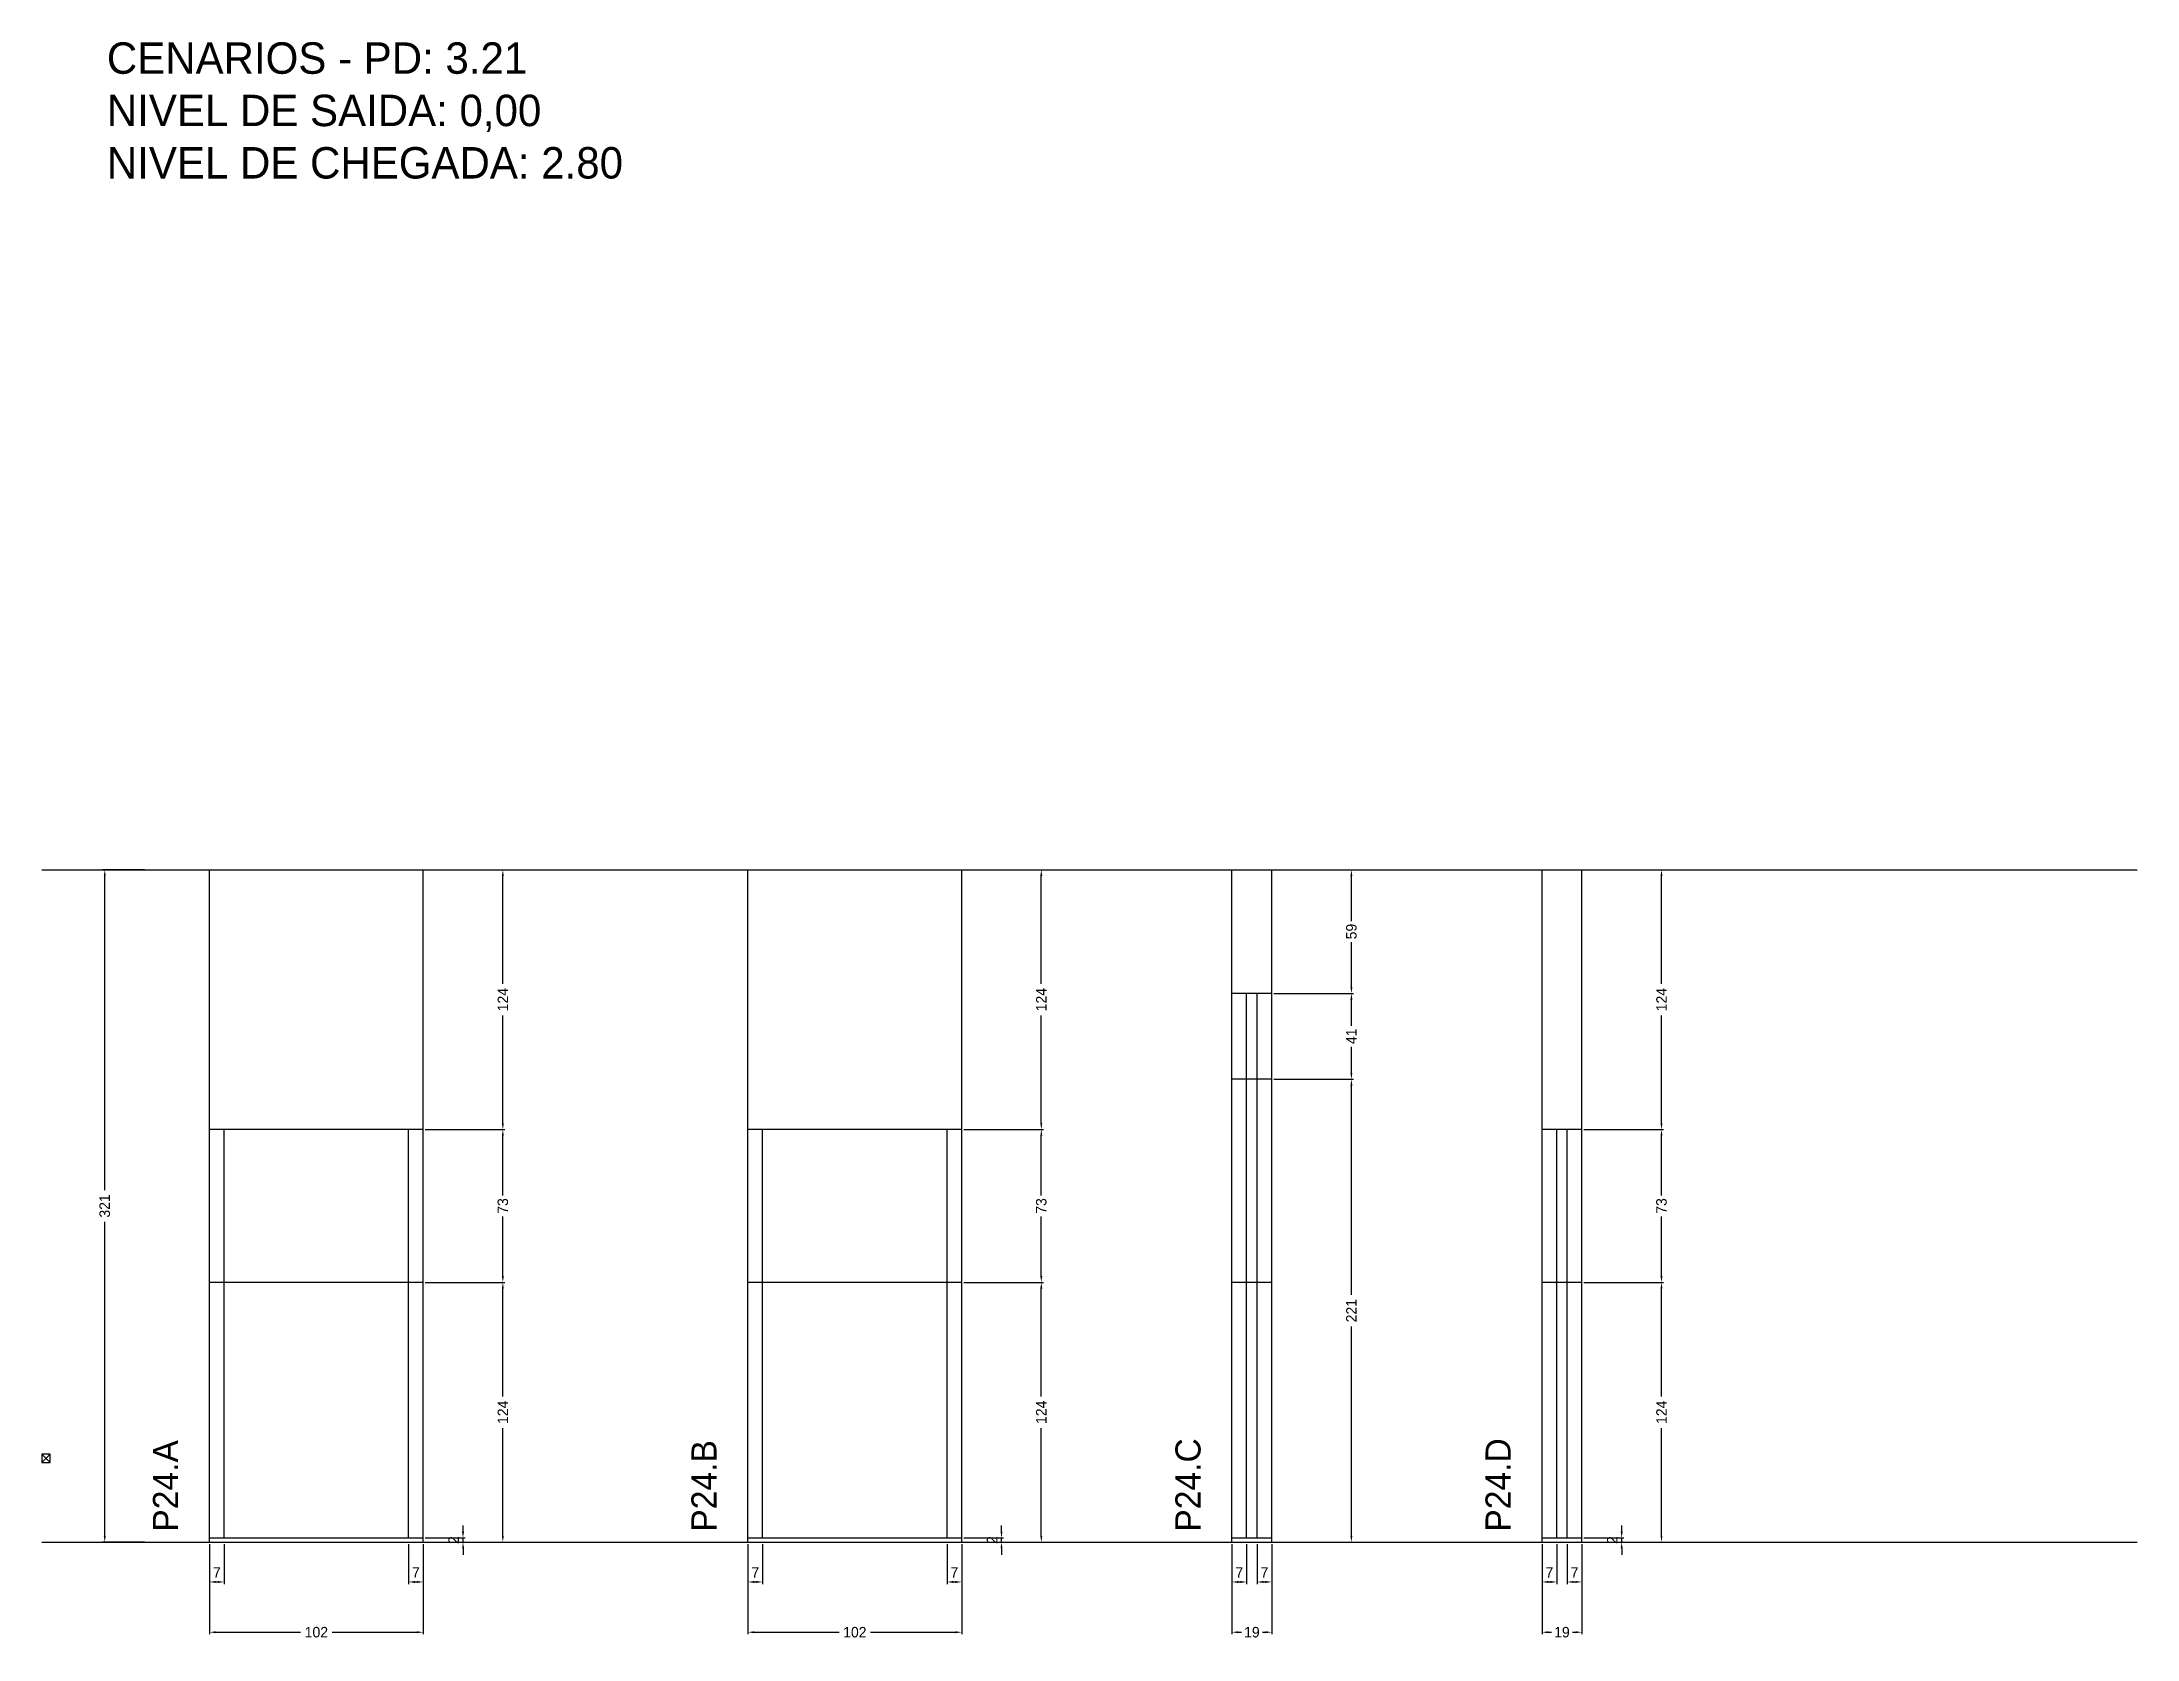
# Model space of a CAD drawing. Header units: centimetres. Extents: x 0 to 1000, y -467 to 295.
import ezdxf

# ---------------------------------------------------------------- set-up
doc = ezdxf.new("R2010")
doc.units = ezdxf.units.CM
doc.linetypes.add('DASHED', pattern=[2, -2])
for name, color, linetype in [('COTA', 241, 'Continuous'), ('NOMENCLATURA', 7, 'Continuous'), ('Nível', 160, 'Continuous'), ('Painéis', 200, 'Continuous'), ('SARR_2.2x7', 40, 'Continuous')]:
    doc.layers.add(name, color=color, linetype=linetype)
doc.dimstyles.new('PAINEL-NOVA', dxfattribs={"dimtxt": 5, "dimasz": 3, "dimexe": 1, "dimexo": 1, "dimgap": 1, "dimtad": 1, "dimcen": 2.5, "dimazin": 3, "dimtfac": 1, "dimtmove": 0, "dimatfit": 3})

# ---------------------------------------------------------------- blocks, each defined once
blk = doc.blocks.new('_CLOSEDFILLED')
at = {"color": 0, "linetype": 'BYBLOCK'}
blk.add_solid([(-1, 0.16), (0, 0), (-1, -0.16)], dxfattribs=at)
blk = doc.blocks.new('*D1')
for p, q in [((49, -100), (29, -100)), ((30, -253), (30, -103)), ((30, -418), (30, -268)), ((49, -421), (29, -421))]:
    blk.add_line(p, q)
at = {"layer": 'Defpoints'}
for p in [(50, -100), (30, -421), (50, -421)]:
    blk.add_point(p, dxfattribs=at)
at = {"layer": 'COTA', "xscale": 3, "yscale": 3}
for p, rotation in [((30, -100), 90), ((30, -421), 270)]:
    blk.add_blockref('_CLOSEDFILLED', p, dxfattribs=dict(at, rotation=rotation))
at = {"layer": 'COTA', "insert": (30, -260.5), "char_height": 5, "attachment_point": 5, "rotation": 90}
blk.add_mtext('321', dxfattribs=at)
blk = doc.blocks.new('MULDURA')
at = {"layer": 'Paineis'}
for p, q in [((0, 0), (4, 4)), ((4, 0), (0, 4))]:
    blk.add_line(p, q, dxfattribs=at)
blk.add_lwpolyline([(0, 0), (4, 0), (4, 4), (0, 4)], close=True, dxfattribs=at)
blk = doc.blocks.new('*D3')
at = {"color": 4}
for p, q in [((183, -297), (221, -297)), ((220, -351.5), (220, -300)), ((220, -418), (220, -366.5)), ((183, -421), (221, -421))]:
    blk.add_line(p, q, dxfattribs=at)
at = {"layer": 'Defpoints'}
for p in [(182, -297), (182, -421), (220, -421)]:
    blk.add_point(p, dxfattribs=at)
at = {"layer": 'COTA', "color": 4, "xscale": 3, "yscale": 3}
for p, rotation in [((220, -297), 90), ((220, -421), 270)]:
    blk.add_blockref('_CLOSEDFILLED', p, dxfattribs=dict(at, rotation=rotation))
at = {"layer": 'COTA', "color": 4, "insert": (220, -359), "char_height": 5, "attachment_point": 5, "rotation": 90}
blk.add_mtext('124', dxfattribs=at)
blk = doc.blocks.new('*D4')
at = {"color": 4}
for p, q in [((183, -224), (221, -224)), ((220, -255.5), (220, -227)), ((220, -294), (220, -265.5)), ((183, -297), (221, -297))]:
    blk.add_line(p, q, dxfattribs=at)
at = {"layer": 'Defpoints'}
for p in [(182, -224), (182, -297), (220, -297)]:
    blk.add_point(p, dxfattribs=at)
at = {"layer": 'COTA', "color": 4, "xscale": 3, "yscale": 3}
for p, rotation in [((220, -224), 90), ((220, -297), 270)]:
    blk.add_blockref('_CLOSEDFILLED', p, dxfattribs=dict(at, rotation=rotation))
at = {"layer": 'COTA', "color": 4, "insert": (220, -260.5), "char_height": 5, "attachment_point": 5, "rotation": 90}
blk.add_mtext('73', dxfattribs=at)
blk = doc.blocks.new('*D5')
at = {"color": 4}
for p, q in [((183, -100), (221, -100)), ((220, -154.5), (220, -103)), ((220, -221), (220, -169.5)), ((183, -224), (221, -224))]:
    blk.add_line(p, q, dxfattribs=at)
at = {"layer": 'Defpoints'}
for p in [(182, -100), (182, -224), (220, -224)]:
    blk.add_point(p, dxfattribs=at)
at = {"layer": 'COTA', "color": 4, "xscale": 3, "yscale": 3}
for p, rotation in [((220, -100), 90), ((220, -224), 270)]:
    blk.add_blockref('_CLOSEDFILLED', p, dxfattribs=dict(at, rotation=rotation))
at = {"layer": 'COTA', "color": 4, "insert": (220, -162), "char_height": 5, "attachment_point": 5, "rotation": 90}
blk.add_mtext('124', dxfattribs=at)
blk = doc.blocks.new('*D6')
at = {"color": 4}
for p, q in [((80, -422), (80, -441)), ((87, -422), (87, -441)), ((83, -440), (84, -440))]:
    blk.add_line(p, q, dxfattribs=at)
at = {"layer": 'Defpoints'}
for p in [(80, -421), (87, -421), (80, -440)]:
    blk.add_point(p, dxfattribs=at)
at = {"layer": 'COTA', "color": 4, "xscale": 3, "yscale": 3, "rotation": 180}
blk.add_blockref('_CLOSEDFILLED', (80, -440), dxfattribs=at)
at = {"layer": 'COTA', "color": 4, "xscale": 3, "yscale": 3}
blk.add_blockref('_CLOSEDFILLED', (87, -440), dxfattribs=at)
at = {"layer": 'COTA', "color": 4, "insert": (83.5, -435.5), "char_height": 5, "attachment_point": 5}
blk.add_mtext('7', dxfattribs=at)
blk = doc.blocks.new('*D7')
at = {"color": 4}
for p, q in [((175, -422), (175, -441)), ((182, -422), (182, -441)), ((178, -440), (179, -440))]:
    blk.add_line(p, q, dxfattribs=at)
at = {"layer": 'Defpoints'}
for p in [(175, -421), (182, -421), (175, -440)]:
    blk.add_point(p, dxfattribs=at)
at = {"layer": 'COTA', "color": 4, "xscale": 3, "yscale": 3, "rotation": 180}
blk.add_blockref('_CLOSEDFILLED', (175, -440), dxfattribs=at)
at = {"layer": 'COTA', "color": 4, "xscale": 3, "yscale": 3}
blk.add_blockref('_CLOSEDFILLED', (182, -440), dxfattribs=at)
at = {"layer": 'COTA', "color": 4, "insert": (178.5, -435.5), "char_height": 5, "attachment_point": 5}
blk.add_mtext('7', dxfattribs=at)
blk = doc.blocks.new('*D8')
at = {"color": 4}
for p, q in [((80, -422), (80, -465)), ((182, -422), (182, -465)), ((83, -464), (123.5, -464)), ((138.5, -464), (179, -464))]:
    blk.add_line(p, q, dxfattribs=at)
at = {"layer": 'Defpoints'}
for p in [(80, -421), (182, -421), (80, -464)]:
    blk.add_point(p, dxfattribs=at)
at = {"layer": 'COTA', "color": 4, "xscale": 3, "yscale": 3, "rotation": 180}
blk.add_blockref('_CLOSEDFILLED', (80, -464), dxfattribs=at)
at = {"layer": 'COTA', "color": 4, "xscale": 3, "yscale": 3}
blk.add_blockref('_CLOSEDFILLED', (182, -464), dxfattribs=at)
at = {"layer": 'COTA', "color": 4, "insert": (131, -464), "char_height": 5, "attachment_point": 5}
blk.add_mtext('102', dxfattribs=at)
blk = doc.blocks.new('*D10')
at = {"color": 4}
for p, q in [((440, -297), (478, -297)), ((477, -351.5), (477, -300)), ((477, -418), (477, -366.5)), ((440, -421), (478, -421))]:
    blk.add_line(p, q, dxfattribs=at)
at = {"layer": 'Defpoints'}
for p in [(439, -297), (439, -421), (477, -421)]:
    blk.add_point(p, dxfattribs=at)
at = {"layer": 'COTA', "color": 4, "xscale": 3, "yscale": 3}
for p, rotation in [((477, -297), 90), ((477, -421), 270)]:
    blk.add_blockref('_CLOSEDFILLED', p, dxfattribs=dict(at, rotation=rotation))
at = {"layer": 'COTA', "color": 4, "insert": (477, -359), "char_height": 5, "attachment_point": 5, "rotation": 90}
blk.add_mtext('124', dxfattribs=at)
blk = doc.blocks.new('*D11')
at = {"color": 4}
for p, q in [((440, -224), (478, -224)), ((477, -255.5), (477, -227)), ((477, -294), (477, -265.5)), ((440, -297), (478, -297))]:
    blk.add_line(p, q, dxfattribs=at)
at = {"layer": 'Defpoints'}
for p in [(439, -224), (439, -297), (477, -297)]:
    blk.add_point(p, dxfattribs=at)
at = {"layer": 'COTA', "color": 4, "xscale": 3, "yscale": 3}
for p, rotation in [((477, -224), 90), ((477, -297), 270)]:
    blk.add_blockref('_CLOSEDFILLED', p, dxfattribs=dict(at, rotation=rotation))
at = {"layer": 'COTA', "color": 4, "insert": (477, -260.5), "char_height": 5, "attachment_point": 5, "rotation": 90}
blk.add_mtext('73', dxfattribs=at)
blk = doc.blocks.new('*D12')
at = {"color": 4}
for p, q in [((440, -100), (478, -100)), ((477, -154.5), (477, -103)), ((477, -221), (477, -169.5)), ((440, -224), (478, -224))]:
    blk.add_line(p, q, dxfattribs=at)
at = {"layer": 'Defpoints'}
for p in [(439, -100), (439, -224), (477, -224)]:
    blk.add_point(p, dxfattribs=at)
at = {"layer": 'COTA', "color": 4, "xscale": 3, "yscale": 3}
for p, rotation in [((477, -100), 90), ((477, -224), 270)]:
    blk.add_blockref('_CLOSEDFILLED', p, dxfattribs=dict(at, rotation=rotation))
at = {"layer": 'COTA', "color": 4, "insert": (477, -162), "char_height": 5, "attachment_point": 5, "rotation": 90}
blk.add_mtext('124', dxfattribs=at)
blk = doc.blocks.new('*D13')
at = {"color": 4}
for p, q in [((337, -422), (337, -441)), ((344, -422), (344, -441)), ((340, -440), (341, -440))]:
    blk.add_line(p, q, dxfattribs=at)
at = {"layer": 'Defpoints'}
for p in [(337, -421), (344, -421), (337, -440)]:
    blk.add_point(p, dxfattribs=at)
at = {"layer": 'COTA', "color": 4, "xscale": 3, "yscale": 3, "rotation": 180}
blk.add_blockref('_CLOSEDFILLED', (337, -440), dxfattribs=at)
at = {"layer": 'COTA', "color": 4, "xscale": 3, "yscale": 3}
blk.add_blockref('_CLOSEDFILLED', (344, -440), dxfattribs=at)
at = {"layer": 'COTA', "color": 4, "insert": (340.5, -435.5), "char_height": 5, "attachment_point": 5}
blk.add_mtext('7', dxfattribs=at)
blk = doc.blocks.new('*D14')
at = {"color": 4}
for p, q in [((432, -422), (432, -441)), ((439, -422), (439, -441)), ((435, -440), (436, -440))]:
    blk.add_line(p, q, dxfattribs=at)
at = {"layer": 'Defpoints'}
for p in [(432, -421), (439, -421), (432, -440)]:
    blk.add_point(p, dxfattribs=at)
at = {"layer": 'COTA', "color": 4, "xscale": 3, "yscale": 3, "rotation": 180}
blk.add_blockref('_CLOSEDFILLED', (432, -440), dxfattribs=at)
at = {"layer": 'COTA', "color": 4, "xscale": 3, "yscale": 3}
blk.add_blockref('_CLOSEDFILLED', (439, -440), dxfattribs=at)
at = {"layer": 'COTA', "color": 4, "insert": (435.5, -435.5), "char_height": 5, "attachment_point": 5}
blk.add_mtext('7', dxfattribs=at)
blk = doc.blocks.new('*D15')
at = {"color": 4}
for p, q in [((337, -422), (337, -465)), ((439, -422), (439, -465)), ((340, -464), (380.5, -464)), ((395.5, -464), (436, -464))]:
    blk.add_line(p, q, dxfattribs=at)
at = {"layer": 'Defpoints'}
for p in [(337, -421), (439, -421), (337, -464)]:
    blk.add_point(p, dxfattribs=at)
at = {"layer": 'COTA', "color": 4, "xscale": 3, "yscale": 3, "rotation": 180}
blk.add_blockref('_CLOSEDFILLED', (337, -464), dxfattribs=at)
at = {"layer": 'COTA', "color": 4, "xscale": 3, "yscale": 3}
blk.add_blockref('_CLOSEDFILLED', (439, -464), dxfattribs=at)
at = {"layer": 'COTA', "color": 4, "insert": (388, -464), "char_height": 5, "attachment_point": 5}
blk.add_mtext('102', dxfattribs=at)
blk = doc.blocks.new('*D16')
at = {"color": 4}
for p, q in [((588, -200), (626, -200)), ((625, -303), (625, -203)), ((625, -418), (625, -318)), ((588, -421), (626, -421))]:
    blk.add_line(p, q, dxfattribs=at)
at = {"layer": 'Defpoints'}
for p in [(587, -200), (587, -421), (625, -421)]:
    blk.add_point(p, dxfattribs=at)
at = {"layer": 'COTA', "color": 4, "xscale": 3, "yscale": 3}
for p, rotation in [((625, -200), 90), ((625, -421), 270)]:
    blk.add_blockref('_CLOSEDFILLED', p, dxfattribs=dict(at, rotation=rotation))
at = {"layer": 'COTA', "color": 4, "insert": (625, -310.5), "char_height": 5, "attachment_point": 5, "rotation": 90}
blk.add_mtext('221', dxfattribs=at)
blk = doc.blocks.new('*D17')
at = {"color": 4}
for p, q in [((588, -159), (626, -159)), ((625, -174.5), (625, -162)), ((625, -197), (625, -184.5)), ((588, -200), (626, -200))]:
    blk.add_line(p, q, dxfattribs=at)
at = {"layer": 'Defpoints'}
for p in [(587, -159), (587, -200), (625, -200)]:
    blk.add_point(p, dxfattribs=at)
at = {"layer": 'COTA', "color": 4, "xscale": 3, "yscale": 3}
for p, rotation in [((625, -159), 90), ((625, -200), 270)]:
    blk.add_blockref('_CLOSEDFILLED', p, dxfattribs=dict(at, rotation=rotation))
at = {"layer": 'COTA', "color": 4, "insert": (625, -179.5), "char_height": 5, "attachment_point": 5, "rotation": 90}
blk.add_mtext('41', dxfattribs=at)
blk = doc.blocks.new('*D18')
at = {"color": 4}
for p, q in [((588, -100), (626, -100)), ((625, -124.5), (625, -103)), ((625, -156), (625, -134.5)), ((588, -159), (626, -159))]:
    blk.add_line(p, q, dxfattribs=at)
at = {"layer": 'Defpoints'}
for p in [(587, -100), (587, -159), (625, -159)]:
    blk.add_point(p, dxfattribs=at)
at = {"layer": 'COTA', "color": 4, "xscale": 3, "yscale": 3}
for p, rotation in [((625, -100), 90), ((625, -159), 270)]:
    blk.add_blockref('_CLOSEDFILLED', p, dxfattribs=dict(at, rotation=rotation))
at = {"layer": 'COTA', "color": 4, "insert": (625, -129.5), "char_height": 5, "attachment_point": 5, "rotation": 90}
blk.add_mtext('59', dxfattribs=at)
blk = doc.blocks.new('*D19')
at = {"color": 4}
for p, q in [((568, -422), (568, -441)), ((575, -422), (575, -441)), ((571, -440), (572, -440))]:
    blk.add_line(p, q, dxfattribs=at)
at = {"layer": 'Defpoints'}
for p in [(568, -421), (575, -421), (568, -440)]:
    blk.add_point(p, dxfattribs=at)
at = {"layer": 'COTA', "color": 4, "xscale": 3, "yscale": 3, "rotation": 180}
blk.add_blockref('_CLOSEDFILLED', (568, -440), dxfattribs=at)
at = {"layer": 'COTA', "color": 4, "xscale": 3, "yscale": 3}
blk.add_blockref('_CLOSEDFILLED', (575, -440), dxfattribs=at)
at = {"layer": 'COTA', "color": 4, "insert": (571.5, -435.5), "char_height": 5, "attachment_point": 5}
blk.add_mtext('7', dxfattribs=at)
blk = doc.blocks.new('*D20')
at = {"color": 4}
for p, q in [((580, -422), (580, -441)), ((587, -422), (587, -441)), ((583, -440), (584, -440))]:
    blk.add_line(p, q, dxfattribs=at)
at = {"layer": 'Defpoints'}
for p in [(580, -421), (587, -421), (580, -440)]:
    blk.add_point(p, dxfattribs=at)
at = {"layer": 'COTA', "color": 4, "xscale": 3, "yscale": 3, "rotation": 180}
blk.add_blockref('_CLOSEDFILLED', (580, -440), dxfattribs=at)
at = {"layer": 'COTA', "color": 4, "xscale": 3, "yscale": 3}
blk.add_blockref('_CLOSEDFILLED', (587, -440), dxfattribs=at)
at = {"layer": 'COTA', "color": 4, "insert": (583.5, -435.5), "char_height": 5, "attachment_point": 5}
blk.add_mtext('7', dxfattribs=at)
blk = doc.blocks.new('*D21')
at = {"color": 4}
for p, q in [((568, -422), (568, -465)), ((587, -422), (587, -465)), ((571, -464), (572.5, -464)), ((582.5, -464), (584, -464))]:
    blk.add_line(p, q, dxfattribs=at)
at = {"layer": 'Defpoints'}
for p in [(568, -421), (587, -421), (568, -464)]:
    blk.add_point(p, dxfattribs=at)
at = {"layer": 'COTA', "color": 4, "xscale": 3, "yscale": 3, "rotation": 180}
blk.add_blockref('_CLOSEDFILLED', (568, -464), dxfattribs=at)
at = {"layer": 'COTA', "color": 4, "xscale": 3, "yscale": 3}
blk.add_blockref('_CLOSEDFILLED', (587, -464), dxfattribs=at)
at = {"layer": 'COTA', "color": 4, "insert": (577.5, -464), "char_height": 5, "attachment_point": 5}
blk.add_mtext('19', dxfattribs=at)
blk = doc.blocks.new('*D23')
at = {"color": 4}
for p, q in [((736, -297), (774, -297)), ((773, -351.5), (773, -300)), ((773, -418), (773, -366.5)), ((736, -421), (774, -421))]:
    blk.add_line(p, q, dxfattribs=at)
at = {"layer": 'Defpoints'}
for p in [(735, -297), (735, -421), (773, -421)]:
    blk.add_point(p, dxfattribs=at)
at = {"layer": 'COTA', "color": 4, "xscale": 3, "yscale": 3}
for p, rotation in [((773, -297), 90), ((773, -421), 270)]:
    blk.add_blockref('_CLOSEDFILLED', p, dxfattribs=dict(at, rotation=rotation))
at = {"layer": 'COTA', "color": 4, "insert": (773, -359), "char_height": 5, "attachment_point": 5, "rotation": 90}
blk.add_mtext('124', dxfattribs=at)
blk = doc.blocks.new('*D24')
at = {"color": 4}
for p, q in [((736, -224), (774, -224)), ((773, -255.5), (773, -227)), ((773, -294), (773, -265.5)), ((736, -297), (774, -297))]:
    blk.add_line(p, q, dxfattribs=at)
at = {"layer": 'Defpoints'}
for p in [(735, -224), (735, -297), (773, -297)]:
    blk.add_point(p, dxfattribs=at)
at = {"layer": 'COTA', "color": 4, "xscale": 3, "yscale": 3}
for p, rotation in [((773, -224), 90), ((773, -297), 270)]:
    blk.add_blockref('_CLOSEDFILLED', p, dxfattribs=dict(at, rotation=rotation))
at = {"layer": 'COTA', "color": 4, "insert": (773, -260.5), "char_height": 5, "attachment_point": 5, "rotation": 90}
blk.add_mtext('73', dxfattribs=at)
blk = doc.blocks.new('*D25')
at = {"color": 4}
for p, q in [((736, -100), (774, -100)), ((773, -154.5), (773, -103)), ((773, -221), (773, -169.5)), ((736, -224), (774, -224))]:
    blk.add_line(p, q, dxfattribs=at)
at = {"layer": 'Defpoints'}
for p in [(735, -100), (735, -224), (773, -224)]:
    blk.add_point(p, dxfattribs=at)
at = {"layer": 'COTA', "color": 4, "xscale": 3, "yscale": 3}
for p, rotation in [((773, -100), 90), ((773, -224), 270)]:
    blk.add_blockref('_CLOSEDFILLED', p, dxfattribs=dict(at, rotation=rotation))
at = {"layer": 'COTA', "color": 4, "insert": (773, -162), "char_height": 5, "attachment_point": 5, "rotation": 90}
blk.add_mtext('124', dxfattribs=at)
blk = doc.blocks.new('*D26')
at = {"color": 4}
for p, q in [((716, -422), (716, -441)), ((723, -422), (723, -441)), ((719, -440), (720, -440))]:
    blk.add_line(p, q, dxfattribs=at)
at = {"layer": 'Defpoints'}
for p in [(716, -421), (723, -421), (716, -440)]:
    blk.add_point(p, dxfattribs=at)
at = {"layer": 'COTA', "color": 4, "xscale": 3, "yscale": 3, "rotation": 180}
blk.add_blockref('_CLOSEDFILLED', (716, -440), dxfattribs=at)
at = {"layer": 'COTA', "color": 4, "xscale": 3, "yscale": 3}
blk.add_blockref('_CLOSEDFILLED', (723, -440), dxfattribs=at)
at = {"layer": 'COTA', "color": 4, "insert": (719.5, -435.5), "char_height": 5, "attachment_point": 5}
blk.add_mtext('7', dxfattribs=at)
blk = doc.blocks.new('*D27')
at = {"color": 4}
for p, q in [((728, -422), (728, -441)), ((735, -422), (735, -441)), ((731, -440), (732, -440))]:
    blk.add_line(p, q, dxfattribs=at)
at = {"layer": 'Defpoints'}
for p in [(728, -421), (735, -421), (728, -440)]:
    blk.add_point(p, dxfattribs=at)
at = {"layer": 'COTA', "color": 4, "xscale": 3, "yscale": 3, "rotation": 180}
blk.add_blockref('_CLOSEDFILLED', (728, -440), dxfattribs=at)
at = {"layer": 'COTA', "color": 4, "xscale": 3, "yscale": 3}
blk.add_blockref('_CLOSEDFILLED', (735, -440), dxfattribs=at)
at = {"layer": 'COTA', "color": 4, "insert": (731.5, -435.5), "char_height": 5, "attachment_point": 5}
blk.add_mtext('7', dxfattribs=at)
blk = doc.blocks.new('*D28')
at = {"color": 4}
for p, q in [((716, -422), (716, -465)), ((735, -422), (735, -465)), ((719, -464), (720.5, -464)), ((730.5, -464), (732, -464))]:
    blk.add_line(p, q, dxfattribs=at)
at = {"layer": 'Defpoints'}
for p in [(716, -421), (735, -421), (716, -464)]:
    blk.add_point(p, dxfattribs=at)
at = {"layer": 'COTA', "color": 4, "xscale": 3, "yscale": 3, "rotation": 180}
blk.add_blockref('_CLOSEDFILLED', (716, -464), dxfattribs=at)
at = {"layer": 'COTA', "color": 4, "xscale": 3, "yscale": 3}
blk.add_blockref('_CLOSEDFILLED', (735, -464), dxfattribs=at)
at = {"layer": 'COTA', "color": 4, "insert": (725.5, -464), "char_height": 5, "attachment_point": 5}
blk.add_mtext('19', dxfattribs=at)

msp = doc.modelspace()

# ---------------------------------------------------------------- linework, layer by layer
at = {"layer": 'COTA'}
for p, q in [((80, -224), (80, -100)), ((80, -100), (182, -100)), ((182, -224), (182, -100)), ((337, -224), (337, -100)), ((337, -100), (439, -100)), ((439, -224), (439, -100)), ((568, -159), (568, -100)), ((568, -100), (587, -100)), ((587, -159), (587, -100)), ((716, -224), (716, -100)), ((716, -100), (735, -100)), ((735, -224), (735, -100))]:
    msp.add_line(p, q, dxfattribs=at)
at = {"layer": 'Nível', "linetype": 'DASHED'}
for points in [[(0, -100), (1000, -100)], [(0, -421), (1000, -421)]]:
    msp.add_lwpolyline(points, dxfattribs=at)
at = {"layer": 'Painéis'}
for p, q in [((568, -421), (568, -159)), ((587, -159), (568, -159)), ((587, -421), (587, -159)), ((587, -200), (568, -200)), ((80, -421), (80, -224)), ((182, -224), (80, -224)), ((182, -421), (182, -224)), ((337, -421), (337, -224)), ((439, -224), (337, -224)), ((439, -421), (439, -224)), ((716, -421), (716, -224)), ((735, -224), (716, -224)), ((735, -421), (735, -224)), ((182, -297), (80, -297)), ((439, -297), (337, -297)), ((587, -297), (568, -297)), ((735, -297), (716, -297)), ((80, -419), (182, -419)), ((337, -419), (439, -419)), ((568, -419), (587, -419)), ((716, -419), (735, -419))]:
    msp.add_line(p, q, dxfattribs=at)
at = {"layer": 'SARR_2.2x7'}
for points in [[(575, -200), (575, -159)], [(580, -200), (580, -159)], [(575, -419), (575, -200)], [(580, -419), (580, -200)], [(87, -297), (87, -224)], [(175, -297), (175, -224)], [(344, -297), (344, -224)], [(432, -297), (432, -224)], [(723, -419), (723, -224)], [(728, -419), (728, -224)], [(87, -419), (87, -297)], [(175, -419), (175, -297)], [(344, -419), (344, -297)], [(432, -419), (432, -297)]]:
    msp.add_lwpolyline(points, dxfattribs=at)

# ---------------------------------------------------------------- block references
at = {"layer": 'COTA'}
msp.add_blockref('MULDURA', (0, -383), dxfattribs=at)

# ---------------------------------------------------------------- texts
at = {"layer": 'NOMENCLATURA'}
for s, p in [('CENARIOS - PD: 3.21', (31, 280)), ('NIVEL DE SAIDA: 0,00', (31, 255)), ('NIVEL DE CHEGADA: 2.80', (31, 230))]:
    msp.add_text(s, height=15, dxfattribs=at).set_placement(p)
for s, p in [('P24.A', (65, -416)), ('P24.B', (322, -416)), ('P24.C', (553, -416)), ('P24.D', (701, -416))]:
    msp.add_text(s, height=12, rotation=90, dxfattribs=at).set_placement(p)

# ---------------------------------------------------------------- dimensions: what is measured, and where the dimension line sits
at = {"layer": 'COTA'}
dim = msp.add_linear_dim(base=(30, -421), p1=(50, -421), p2=(50, -100), angle=90, dimstyle='PAINEL-NOVA', dxfattribs=at)
dim.commit()
dim.dimension.update_dxf_attribs({"geometry": '*D1', "text_midpoint": (30, -260.5)})
at = {"layer": 'COTA', "color": 4}
for base, p1, p2, picture, middle in [((220, -224), (182, -224), (182, -100), '*D5', (220, -162)), ((477, -224), (439, -224), (439, -100), '*D12', (477, -162)), ((625, -159), (587, -159), (587, -100), '*D18', (625, -129.5)), ((773, -224), (735, -224), (735, -100), '*D25', (773, -162)), ((625, -200), (587, -200), (587, -159), '*D17', (625, -179.5)), ((625, -421), (587, -421), (587, -200), '*D16', (625, -310.5)), ((220, -297), (182, -297), (182, -224), '*D4', (220, -260.5)), ((477, -297), (439, -297), (439, -224), '*D11', (477, -260.5)), ((773, -297), (735, -297), (735, -224), '*D24', (773, -260.5)), ((220, -421), (182, -421), (182, -297), '*D3', (220, -359)), ((477, -421), (439, -421), (439, -297), '*D10', (477, -359)), ((773, -421), (735, -421), (735, -297), '*D23', (773, -359))]:
    dim = msp.add_linear_dim(base=base, p1=p1, p2=p2, angle=90, dimstyle='PAINEL-NOVA', dxfattribs=at)
    dim.commit()
    dim.dimension.update_dxf_attribs({"geometry": picture, "text_midpoint": middle})
for base, p1, p2 in [((201, -421), (182, -421), (182, -419)), ((458, -421), (439, -421), (439, -419)), ((754, -421), (735, -421), (735, -419))]:
    msp.add_linear_dim(base=base, p1=p1, p2=p2, angle=90, dimstyle='PAINEL-NOVA', dxfattribs=at).render()
for base, p1, p2, picture, middle in [((80, -440), (80, -421), (87, -421), '*D6', (83.5, -435.5)), ((80, -464), (80, -421), (182, -421), '*D8', (131, -464)), ((175, -440), (175, -421), (182, -421), '*D7', (178.5, -435.5)), ((337, -440), (337, -421), (344, -421), '*D13', (340.5, -435.5)), ((337, -464), (337, -421), (439, -421), '*D15', (388, -464)), ((432, -440), (432, -421), (439, -421), '*D14', (435.5, -435.5)), ((568, -440), (568, -421), (575, -421), '*D19', (571.5, -435.5)), ((568, -464), (568, -421), (587, -421), '*D21', (577.5, -464)), ((580, -440), (580, -421), (587, -421), '*D20', (583.5, -435.5)), ((716, -440), (716, -421), (723, -421), '*D26', (719.5, -435.5)), ((716, -464), (716, -421), (735, -421), '*D28', (725.5, -464)), ((728, -440), (728, -421), (735, -421), '*D27', (731.5, -435.5))]:
    dim = msp.add_linear_dim(base=base, p1=p1, p2=p2, dimstyle='PAINEL-NOVA', dxfattribs=at)
    dim.commit()
    dim.dimension.update_dxf_attribs({"geometry": picture, "text_midpoint": middle})

doc.saveas('drawing.dxf')
